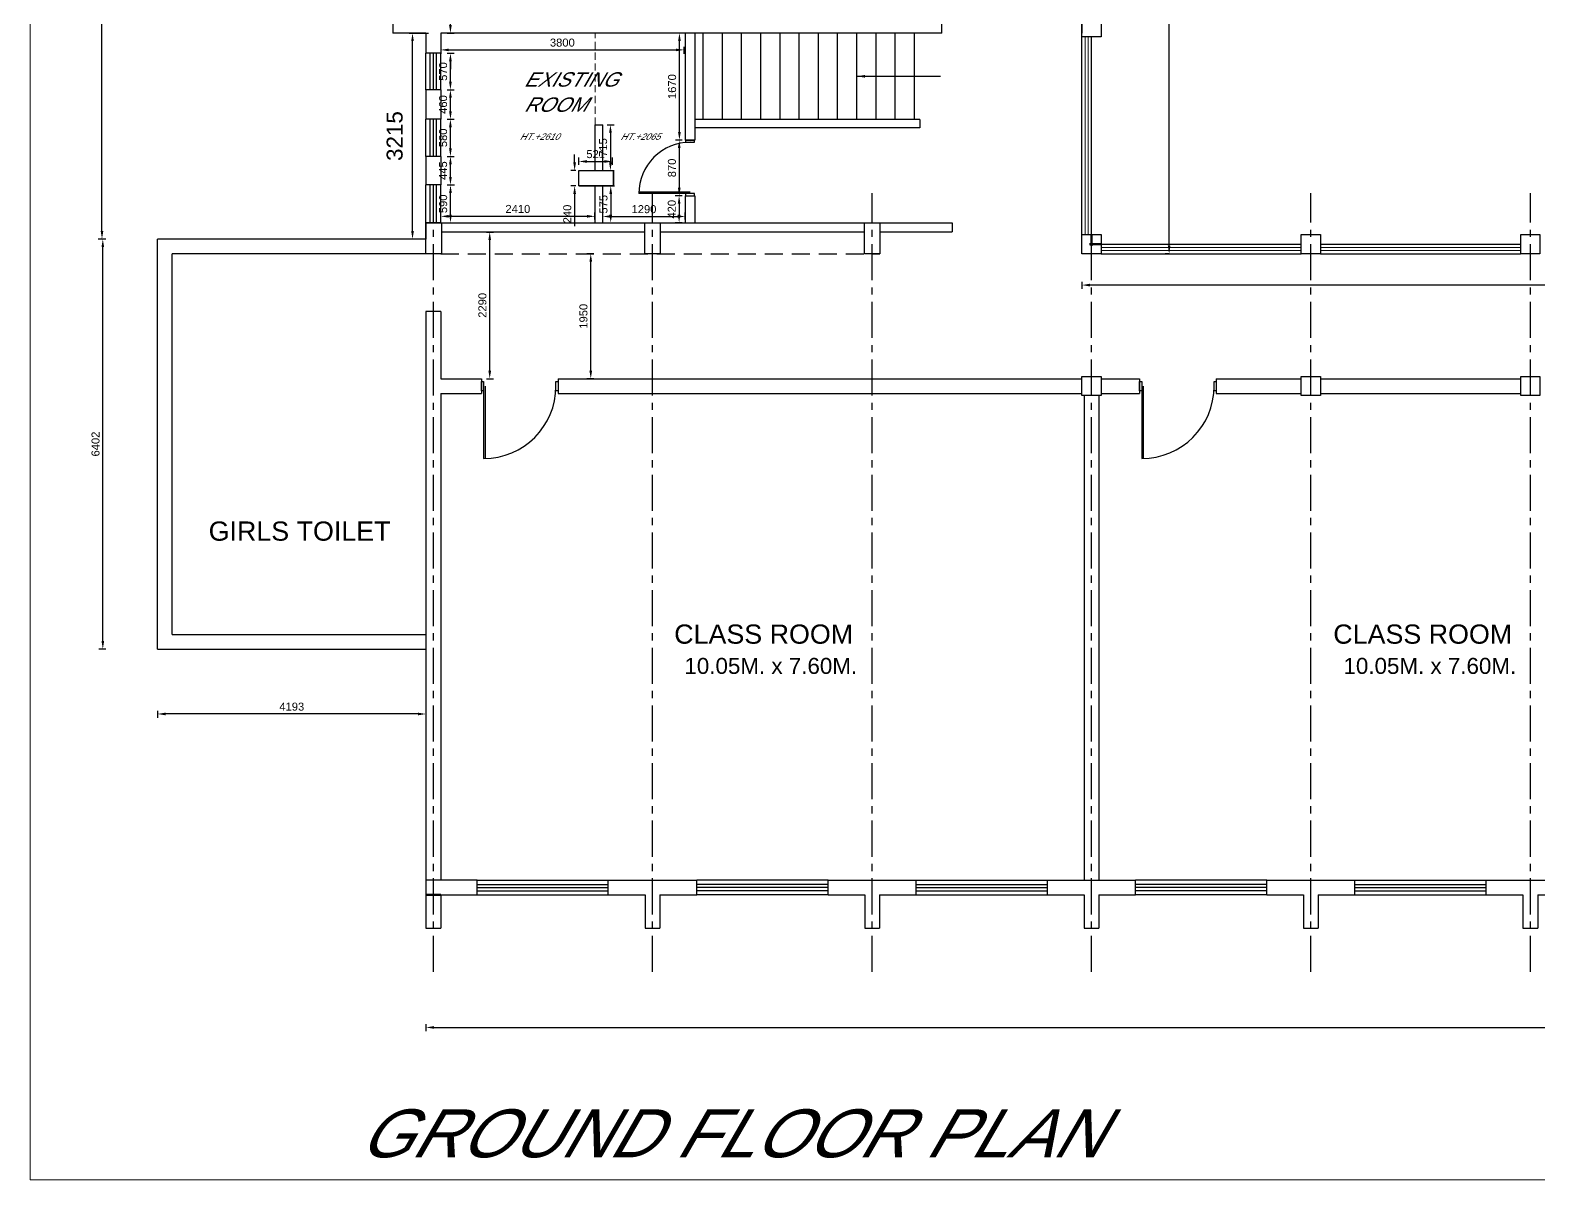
# Model space of a CAD drawing. Extents: x 348043 to 758301, y 133827 to 256568.
# Drawn here: x 529957 to 553522, y 133827 to 151773 of the extents above; entities that cross this region are included whole.
import ezdxf
from ezdxf.enums import TextEntityAlignment as Align

# ---------------------------------------------------------------- set-up
doc = ezdxf.new("R2010")
doc.units = 0
doc.header["$LTSCALE"] = 900
doc.header["$MEASUREMENT"] = 0
doc.header["$PDMODE"] = 34
doc.linetypes.add('CENTER', pattern=[2, 1.25, -0.25, 0.25, -0.25])
doc.linetypes.add('HIDDEN', pattern=[0.375, 0.25, -0.125])
doc.layers.get('DEFPOINTS').update_dxf_attribs({"color": 3, "linetype": 'CONTINUOUS'})
doc.layers.add('COL', color=6, linetype='CONTINUOUS', lineweight=25)
doc.layers.add('door', color=163, linetype='CONTINUOUS')
doc.layers.add('TEXT', color=2, linetype='CONTINUOUS')
doc.styles.add('ROMANS', font='arial.ttf')
doc.dimstyles.new('MSADIM', dxfattribs={"dimscale": 50, "dimtxt": 2.5, "dimasz": 2.5, "dimexe": 1.2, "dimexo": 1, "dimgap": 1, "dimtad": 1, "dimdec": 0, "dimzin": 1, "dimdsep": 46, "dimtxsty": 'ROMANS', "dimcen": 0, "dimclrd": 3, "dimclrt": 6, "dimadec": 0, "dimazin": 0, "dimtfac": 1, "dimtdec": 0, "dimtofl": 0, "dimtmove": 0, "dimatfit": 3, "dimfxl": 1, "dimtvp": 0.1, "dimtolj": 1, "dimtzin": 1, "dimarcsym": 0})

# ---------------------------------------------------------------- blocks, each defined once
blk = doc.blocks.new('*D26')
at = {"layer": 'DEFPOINTS', "color": 0, "lineweight": 50, "ltscale": 1.25}
for p in [(536369, 151728), (540169, 151728), (540169, 151466)]:
    blk.add_point(p, dxfattribs=at)
at = {"layer": 'door', "color": 0, "lineweight": -2, "ltscale": 1.25}
for p, q in [((536369, 151516), (536369, 151406)), ((540169, 151516), (540169, 151406))]:
    blk.add_line(p, q, dxfattribs=at)
at = {"layer": 'door', "color": 3, "lineweight": -2, "ltscale": 1.25}
blk.add_line((536494, 151466), (540044, 151466), dxfattribs=at)
at = {"layer": 'door', "color": 3, "lineweight": 50, "ltscale": 1.25}
for points in [[(536494, 151486), (536494, 151445), (536369, 151466)], [(540044, 151486), (540044, 151445), (540169, 151466)]]:
    blk.add_solid(points, dxfattribs=at)
at = {"layer": 'door', "color": 6, "lineweight": 50, "ltscale": 1.25, "insert": (538269, 151579), "char_height": 125, "attachment_point": 5, "style": 'ROMANS'}
blk.add_mtext('\\A1;3800', dxfattribs=at)
blk = doc.blocks.new('*D27')
at = {"layer": 'DEFPOINTS', "color": 0, "lineweight": 50, "ltscale": 1.25}
for p in [(540098, 151728), (540189, 151728), (540189, 150058)]:
    blk.add_point(p, dxfattribs=at)
at = {"layer": 'door', "color": 0, "lineweight": -2, "ltscale": 1.25}
for p, q in [((540139, 151728), (540038, 151728)), ((540139, 150058), (540038, 150058))]:
    blk.add_line(p, q, dxfattribs=at)
at = {"layer": 'door', "color": 3, "lineweight": -2, "ltscale": 1.25}
blk.add_line((540098, 150183), (540098, 151603), dxfattribs=at)
at = {"layer": 'door', "color": 3, "lineweight": 50, "ltscale": 1.25}
for points in [[(540077, 151603), (540119, 151603), (540098, 151728)], [(540077, 150183), (540119, 150183), (540098, 150058)]]:
    blk.add_solid(points, dxfattribs=at)
at = {"layer": 'door', "color": 6, "ltscale": 1.25, "insert": (539984, 150893), "char_height": 125, "attachment_point": 5, "rotation": 90, "style": 'ROMANS'}
blk.add_mtext('\\A1;1670', dxfattribs=at)
blk = doc.blocks.new('*D28')
at = {"layer": 'DEFPOINTS', "color": 0, "lineweight": 50, "ltscale": 1.25}
for p in [(537004, 148623), (537135, 148623), (537004, 146333)]:
    blk.add_point(p, dxfattribs=at)
at = {"layer": 'door', "color": 0, "lineweight": -2, "ltscale": 1.25}
for p, q in [((537085, 148623), (537195, 148623)), ((537085, 146333), (537195, 146333))]:
    blk.add_line(p, q, dxfattribs=at)
at = {"layer": 'door', "color": 3, "lineweight": -2, "ltscale": 1.25}
blk.add_line((537135, 146458), (537135, 148498), dxfattribs=at)
at = {"layer": 'door', "color": 3, "lineweight": 50, "ltscale": 1.25}
for points in [[(537114, 148498), (537156, 148498), (537135, 148623)], [(537114, 146458), (537156, 146458), (537135, 146333)]]:
    blk.add_solid(points, dxfattribs=at)
at = {"layer": 'door', "color": 6, "lineweight": 50, "ltscale": 1.25, "insert": (537021, 147478), "char_height": 125, "attachment_point": 5, "rotation": 90, "style": 'ROMANS'}
blk.add_mtext('\\A1;2290', dxfattribs=at)
blk = doc.blocks.new('*D29')
at = {"layer": 'DEFPOINTS', "color": 0, "lineweight": 50, "ltscale": 1.25}
for p in [(538713, 148283), (538810, 148283), (538810, 146333)]:
    blk.add_point(p, dxfattribs=at)
at = {"layer": 'door', "color": 0, "lineweight": -2, "ltscale": 1.25}
for p, q in [((538760, 148283), (538653, 148283)), ((538760, 146333), (538653, 146333))]:
    blk.add_line(p, q, dxfattribs=at)
at = {"layer": 'door', "color": 3, "lineweight": -2, "ltscale": 1.25}
blk.add_line((538713, 146458), (538713, 148158), dxfattribs=at)
at = {"layer": 'door', "color": 3, "lineweight": 50, "ltscale": 1.25}
for points in [[(538692, 148158), (538734, 148158), (538713, 148283)], [(538692, 146458), (538734, 146458), (538713, 146333)]]:
    blk.add_solid(points, dxfattribs=at)
at = {"layer": 'door', "color": 6, "lineweight": 50, "ltscale": 1.25, "insert": (538599, 147308), "char_height": 125, "attachment_point": 5, "rotation": 90, "style": 'ROMANS'}
blk.add_mtext('\\A1;1950', dxfattribs=at)
blk = doc.blocks.new('*D31')
at = {"layer": 'DEFPOINTS', "color": 0, "lineweight": 50, "ltscale": 1.25}
for p in [(535619, 151728), (535929, 151728), (536139, 148513)]:
    blk.add_point(p, dxfattribs=at)
at = {"layer": 'door', "color": 0, "lineweight": -2, "ltscale": 1.25}
for p, q in [((535879, 151728), (536179, 151728)), ((535929, 148513), (535679, 148513))]:
    blk.add_line(p, q, dxfattribs=at)
at = {"layer": 'door', "color": 3, "lineweight": -2, "ltscale": 1.25}
blk.add_line((535929, 148638), (535929, 151603), dxfattribs=at)
at = {"layer": 'door', "color": 3, "lineweight": 50, "ltscale": 1.25}
for points in [[(535908, 151603), (535950, 151603), (535929, 151728)], [(535908, 148638), (535950, 148638), (535929, 148513)]]:
    blk.add_solid(points, dxfattribs=at)
at = {"layer": 'door', "color": 6, "lineweight": 5, "ltscale": 1.25, "insert": (535651, 150121), "char_height": 250, "attachment_point": 5, "rotation": 90, "style": 'ROMANS'}
blk.add_mtext('\\A1;3215', dxfattribs=at)
blk = doc.blocks.new('*D41')
at = {"layer": 'DEFPOINTS', "color": 0, "lineweight": 50, "ltscale": 1.25}
for p in [(536369, 149358), (536522, 149358), (536369, 148768)]:
    blk.add_point(p, dxfattribs=at)
at = {"layer": 'door', "color": 0, "lineweight": -2, "ltscale": 1.25}
for p, q in [((536472, 149358), (536582, 149358)), ((536472, 148768), (536582, 148768))]:
    blk.add_line(p, q, dxfattribs=at)
at = {"layer": 'door', "color": 3, "lineweight": -2, "ltscale": 1.25}
blk.add_line((536522, 148893), (536522, 149233), dxfattribs=at)
at = {"layer": 'door', "color": 3, "lineweight": 50, "ltscale": 1.25}
for points in [[(536501, 149233), (536543, 149233), (536522, 149358)], [(536501, 148893), (536543, 148893), (536522, 148768)]]:
    blk.add_solid(points, dxfattribs=at)
at = {"layer": 'door', "color": 6, "lineweight": 5, "ltscale": 1.25, "insert": (536408, 149063), "char_height": 125, "attachment_point": 5, "rotation": 90, "style": 'ROMANS'}
blk.add_mtext('\\A1;590', dxfattribs=at)
blk = doc.blocks.new('*D42')
at = {"layer": 'DEFPOINTS', "color": 0, "lineweight": 50, "ltscale": 1.25}
for p in [(536369, 149803), (536521, 149803), (536369, 149358)]:
    blk.add_point(p, dxfattribs=at)
at = {"layer": 'door', "color": 0, "lineweight": -2, "ltscale": 1.25}
for p, q in [((536471, 149803), (536581, 149803)), ((536471, 149358), (536581, 149358))]:
    blk.add_line(p, q, dxfattribs=at)
at = {"layer": 'door', "color": 3, "lineweight": -2, "ltscale": 1.25}
blk.add_line((536521, 149483), (536521, 149678), dxfattribs=at)
at = {"layer": 'door', "color": 3, "lineweight": 50, "ltscale": 1.25}
for points in [[(536500, 149678), (536542, 149678), (536521, 149803)], [(536500, 149483), (536542, 149483), (536521, 149358)]]:
    blk.add_solid(points, dxfattribs=at)
at = {"layer": 'door', "color": 6, "lineweight": 5, "ltscale": 1.25, "insert": (536407, 149581), "char_height": 125, "attachment_point": 5, "rotation": 90, "style": 'ROMANS'}
blk.add_mtext('\\A1;445', dxfattribs=at)
blk = doc.blocks.new('*D43')
at = {"layer": 'DEFPOINTS', "color": 0, "lineweight": 50, "ltscale": 1.25}
for p in [(536369, 150383), (536521, 150383), (536369, 149803)]:
    blk.add_point(p, dxfattribs=at)
at = {"layer": 'door', "color": 0, "lineweight": -2, "ltscale": 1.25}
for p, q in [((536471, 150383), (536581, 150383)), ((536471, 149803), (536581, 149803))]:
    blk.add_line(p, q, dxfattribs=at)
at = {"layer": 'door', "color": 3, "lineweight": -2, "ltscale": 1.25}
blk.add_line((536521, 149928), (536521, 150258), dxfattribs=at)
at = {"layer": 'door', "color": 3, "lineweight": 50, "ltscale": 1.25}
for points in [[(536500, 150258), (536542, 150258), (536521, 150383)], [(536500, 149928), (536542, 149928), (536521, 149803)]]:
    blk.add_solid(points, dxfattribs=at)
at = {"layer": 'door', "color": 6, "lineweight": 5, "ltscale": 1.25, "insert": (536407, 150093), "char_height": 125, "attachment_point": 5, "rotation": 90, "style": 'ROMANS'}
blk.add_mtext('\\A1;580', dxfattribs=at)
blk = doc.blocks.new('*D44')
at = {"layer": 'DEFPOINTS', "color": 0, "lineweight": 50, "ltscale": 1.25}
for p in [(536369, 150843), (536521, 150843), (536369, 150383)]:
    blk.add_point(p, dxfattribs=at)
at = {"layer": 'door', "color": 0, "lineweight": -2, "ltscale": 1.25}
for p, q in [((536471, 150843), (536581, 150843)), ((536471, 150383), (536581, 150383))]:
    blk.add_line(p, q, dxfattribs=at)
at = {"layer": 'door', "color": 3, "lineweight": -2, "ltscale": 1.25}
blk.add_line((536521, 150508), (536521, 150718), dxfattribs=at)
at = {"layer": 'door', "color": 3, "lineweight": 50, "ltscale": 1.25}
for points in [[(536500, 150718), (536542, 150718), (536521, 150843)], [(536500, 150508), (536542, 150508), (536521, 150383)]]:
    blk.add_solid(points, dxfattribs=at)
at = {"layer": 'door', "color": 6, "lineweight": 5, "ltscale": 1.25, "insert": (536407, 150613), "char_height": 125, "attachment_point": 5, "rotation": 90, "style": 'ROMANS'}
blk.add_mtext('\\A1;460', dxfattribs=at)
blk = doc.blocks.new('*D45')
at = {"layer": 'DEFPOINTS', "color": 0, "lineweight": 50, "ltscale": 1.25}
for p in [(536369, 151413), (536521, 151413), (536369, 150843)]:
    blk.add_point(p, dxfattribs=at)
at = {"layer": 'door', "color": 0, "lineweight": -2, "ltscale": 1.25}
for p, q in [((536471, 151413), (536581, 151413)), ((536471, 150843), (536581, 150843))]:
    blk.add_line(p, q, dxfattribs=at)
at = {"layer": 'door', "color": 3, "lineweight": -2, "ltscale": 1.25}
blk.add_line((536521, 150968), (536521, 151288), dxfattribs=at)
at = {"layer": 'door', "color": 3, "lineweight": 50, "ltscale": 1.25}
for points in [[(536500, 151288), (536542, 151288), (536521, 151413)], [(536500, 150968), (536542, 150968), (536521, 150843)]]:
    blk.add_solid(points, dxfattribs=at)
at = {"layer": 'door', "color": 6, "lineweight": 5, "ltscale": 1.25, "insert": (536407, 151128), "char_height": 125, "attachment_point": 5, "rotation": 90, "style": 'ROMANS'}
blk.add_mtext('\\A1;570', dxfattribs=at)
blk = doc.blocks.new('*D46')
at = {"layer": 'DEFPOINTS', "color": 0, "lineweight": 50, "ltscale": 1.25}
for p in [(536369, 151728), (536521, 151728), (536369, 151413)]:
    blk.add_point(p, dxfattribs=at)
at = {"layer": 'door', "color": 3, "lineweight": -2, "ltscale": 1.25}
for p, q in [((536521, 151853), (536521, 152355)), ((536521, 151288), (536521, 151163))]:
    blk.add_line(p, q, dxfattribs=at)
at = {"layer": 'door', "color": 0, "lineweight": -2, "ltscale": 1.25}
for p, q in [((536471, 151728), (536581, 151728)), ((536471, 151413), (536581, 151413))]:
    blk.add_line(p, q, dxfattribs=at)
at = {"layer": 'door', "color": 3, "lineweight": 50, "ltscale": 1.25}
for points in [[(536500, 151853), (536542, 151853), (536521, 151728)], [(536500, 151288), (536542, 151288), (536521, 151413)]]:
    blk.add_solid(points, dxfattribs=at)
at = {"layer": 'door', "color": 6, "lineweight": 5, "ltscale": 1.25, "insert": (536407, 152167), "char_height": 125, "attachment_point": 5, "rotation": 90, "style": 'ROMANS'}
blk.add_mtext('\\A1;315', dxfattribs=at)
blk = doc.blocks.new('*D47')
at = {"layer": 'DEFPOINTS', "color": 0, "lineweight": 50, "ltscale": 1.25}
for p in [(536369, 148768), (538779, 148868), (538779, 148768)]:
    blk.add_point(p, dxfattribs=at)
at = {"layer": 'door', "color": 0, "lineweight": -2, "ltscale": 1.25}
for p, q in [((536369, 148818), (536369, 148928)), ((538779, 148818), (538779, 148928))]:
    blk.add_line(p, q, dxfattribs=at)
at = {"layer": 'door', "color": 3, "lineweight": -2, "ltscale": 1.25}
blk.add_line((536494, 148868), (538654, 148868), dxfattribs=at)
at = {"layer": 'door', "color": 3, "lineweight": 50, "ltscale": 1.25}
for points in [[(536494, 148889), (536494, 148847), (536369, 148868)], [(538654, 148889), (538654, 148847), (538779, 148868)]]:
    blk.add_solid(points, dxfattribs=at)
at = {"layer": 'door', "color": 6, "lineweight": 5, "ltscale": 1.25, "insert": (537574, 148982), "char_height": 125, "attachment_point": 5, "style": 'ROMANS'}
blk.add_mtext('\\A1;2410', dxfattribs=at)
blk = doc.blocks.new('*D48')
at = {"layer": 'DEFPOINTS', "color": 0, "lineweight": 50, "ltscale": 1.25}
for p in [(538899, 148768), (540189, 148865), (540189, 148768)]:
    blk.add_point(p, dxfattribs=at)
at = {"layer": 'door', "color": 0, "lineweight": -2, "ltscale": 1.25}
for p, q in [((538899, 148818), (538899, 148925)), ((540189, 148818), (540189, 148925))]:
    blk.add_line(p, q, dxfattribs=at)
at = {"layer": 'door', "color": 3, "lineweight": -2, "ltscale": 1.25}
blk.add_line((539024, 148865), (540064, 148865), dxfattribs=at)
at = {"layer": 'door', "color": 3, "lineweight": 50, "ltscale": 1.25}
for points in [[(539024, 148886), (539024, 148844), (538899, 148865)], [(540064, 148886), (540064, 148844), (540189, 148865)]]:
    blk.add_solid(points, dxfattribs=at)
at = {"layer": 'door', "color": 6, "lineweight": 5, "ltscale": 1.25, "insert": (539544, 148979), "char_height": 125, "attachment_point": 5, "style": 'ROMANS'}
blk.add_mtext('\\A1;1290', dxfattribs=at)
blk = doc.blocks.new('*D49')
at = {"layer": 'DEFPOINTS', "color": 0, "lineweight": 50, "ltscale": 1.25}
for p in [(538899, 150298), (538899, 149583), (539020, 149583)]:
    blk.add_point(p, dxfattribs=at)
at = {"layer": 'door', "color": 0, "lineweight": -2, "ltscale": 1.25}
for p, q in [((538970, 150298), (539080, 150298)), ((538970, 149583), (539080, 149583))]:
    blk.add_line(p, q, dxfattribs=at)
at = {"layer": 'door', "color": 3, "lineweight": -2, "ltscale": 1.25}
blk.add_line((539020, 150173), (539020, 149708), dxfattribs=at)
at = {"layer": 'door', "color": 3, "lineweight": 50, "ltscale": 1.25}
for points in [[(538999, 150173), (539041, 150173), (539020, 150298)], [(538999, 149708), (539041, 149708), (539020, 149583)]]:
    blk.add_solid(points, dxfattribs=at)
at = {"layer": 'door', "color": 6, "lineweight": 5, "ltscale": 1.25, "insert": (538906, 149941), "char_height": 125, "attachment_point": 5, "rotation": 90, "style": 'ROMANS'}
blk.add_mtext('\\A1;715', dxfattribs=at)
blk = doc.blocks.new('*D50')
at = {"layer": 'DEFPOINTS', "color": 0, "lineweight": 50, "ltscale": 1.25}
for p in [(538899, 149343), (538899, 148768), (539025, 148768)]:
    blk.add_point(p, dxfattribs=at)
at = {"layer": 'door', "color": 0, "lineweight": -2, "ltscale": 1.25}
for p, q in [((538975, 149343), (539085, 149343)), ((538975, 148768), (539085, 148768))]:
    blk.add_line(p, q, dxfattribs=at)
at = {"layer": 'door', "color": 3, "lineweight": -2, "ltscale": 1.25}
blk.add_line((539025, 149218), (539025, 148893), dxfattribs=at)
at = {"layer": 'door', "color": 3, "lineweight": 50, "ltscale": 1.25}
for points in [[(539004, 149218), (539046, 149218), (539025, 149343)], [(539004, 148893), (539046, 148893), (539025, 148768)]]:
    blk.add_solid(points, dxfattribs=at)
at = {"layer": 'door', "color": 6, "lineweight": 5, "ltscale": 1.25, "insert": (538912, 149056), "char_height": 125, "attachment_point": 5, "rotation": 90, "style": 'ROMANS'}
blk.add_mtext('\\A1;575', dxfattribs=at)
blk = doc.blocks.new('*D51')
at = {"layer": 'DEFPOINTS', "color": 0, "lineweight": 50, "ltscale": 1.25}
for p in [(539050, 149724), (538529, 149583), (539050, 149583)]:
    blk.add_point(p, dxfattribs=at)
at = {"layer": 'door', "color": 0, "lineweight": -2, "ltscale": 1.25}
for p, q in [((538529, 149674), (538529, 149784)), ((539050, 149674), (539050, 149784))]:
    blk.add_line(p, q, dxfattribs=at)
at = {"layer": 'door', "color": 3, "lineweight": -2, "ltscale": 1.25}
blk.add_line((538654, 149724), (538925, 149724), dxfattribs=at)
at = {"layer": 'door', "color": 3, "lineweight": 50, "ltscale": 1.25}
for points in [[(538654, 149745), (538654, 149703), (538529, 149724)], [(538925, 149745), (538925, 149703), (539050, 149724)]]:
    blk.add_solid(points, dxfattribs=at)
at = {"layer": 'door', "color": 6, "lineweight": 5, "ltscale": 1.25, "insert": (538790, 149838), "char_height": 125, "attachment_point": 5, "style": 'ROMANS'}
blk.add_mtext('\\A1;521', dxfattribs=at)
blk = doc.blocks.new('*D52')
at = {"layer": 'DEFPOINTS', "color": 0, "lineweight": 50, "ltscale": 1.25}
for p in [(538529, 149583), (538461, 149343), (538529, 149343)]:
    blk.add_point(p, dxfattribs=at)
at = {"layer": 'door', "color": 3, "lineweight": -2, "ltscale": 1.25}
for p, q in [((538461, 149708), (538461, 149833)), ((538461, 149218), (538461, 148716))]:
    blk.add_line(p, q, dxfattribs=at)
at = {"layer": 'door', "color": 0, "lineweight": -2, "ltscale": 1.25}
for p, q in [((538479, 149583), (538401, 149583)), ((538479, 149343), (538401, 149343))]:
    blk.add_line(p, q, dxfattribs=at)
at = {"layer": 'door', "color": 3, "lineweight": 50, "ltscale": 1.25}
for points in [[(538440, 149708), (538482, 149708), (538461, 149583)], [(538440, 149218), (538482, 149218), (538461, 149343)]]:
    blk.add_solid(points, dxfattribs=at)
at = {"layer": 'door', "color": 6, "lineweight": 5, "ltscale": 1.25, "insert": (538347, 148904), "char_height": 125, "attachment_point": 5, "rotation": 90, "style": 'ROMANS'}
blk.add_mtext('\\A1;240', dxfattribs=at)
blk = doc.blocks.new('*D53')
at = {"layer": 'DEFPOINTS', "color": 0, "lineweight": 50, "ltscale": 1.25}
for p in [(540189, 150058), (540095, 149188), (540189, 149188)]:
    blk.add_point(p, dxfattribs=at)
at = {"layer": 'door', "color": 0, "lineweight": -2, "ltscale": 1.25}
for p, q in [((540139, 150058), (540035, 150058)), ((540139, 149188), (540035, 149188))]:
    blk.add_line(p, q, dxfattribs=at)
at = {"layer": 'door', "color": 3, "lineweight": -2, "ltscale": 1.25}
blk.add_line((540095, 149933), (540095, 149313), dxfattribs=at)
at = {"layer": 'door', "color": 3, "lineweight": 50, "ltscale": 1.25}
for points in [[(540074, 149933), (540116, 149933), (540095, 150058)], [(540074, 149313), (540116, 149313), (540095, 149188)]]:
    blk.add_solid(points, dxfattribs=at)
at = {"layer": 'door', "color": 6, "lineweight": 5, "ltscale": 1.25, "insert": (539981, 149623), "char_height": 125, "attachment_point": 5, "rotation": 90, "style": 'ROMANS'}
blk.add_mtext('\\A1;870', dxfattribs=at)
blk = doc.blocks.new('*D54')
at = {"layer": 'DEFPOINTS', "color": 0, "lineweight": 50, "ltscale": 1.25}
for p in [(540189, 149188), (540093, 148768), (540189, 148768)]:
    blk.add_point(p, dxfattribs=at)
at = {"layer": 'door', "color": 0, "lineweight": -2, "ltscale": 1.25}
for p, q in [((540139, 149188), (540033, 149188)), ((540139, 148768), (540033, 148768))]:
    blk.add_line(p, q, dxfattribs=at)
at = {"layer": 'door', "color": 3, "lineweight": -2, "ltscale": 1.25}
blk.add_line((540093, 149063), (540093, 148893), dxfattribs=at)
at = {"layer": 'door', "color": 3, "lineweight": 50, "ltscale": 1.25}
for points in [[(540072, 149063), (540114, 149063), (540093, 149188)], [(540072, 148893), (540114, 148893), (540093, 148768)]]:
    blk.add_solid(points, dxfattribs=at)
at = {"layer": 'door', "color": 6, "lineweight": 50, "ltscale": 1.25, "insert": (539979, 148978), "char_height": 125, "attachment_point": 5, "rotation": 90, "style": 'ROMANS'}
blk.add_mtext('\\A1;420', dxfattribs=at)
blk = doc.blocks.new('*D59')
at = {"layer": 'DEFPOINTS', "color": 0, "lineweight": 50, "ltscale": 1.25}
for p in [(546684, 184403), (547747, 184403), (547755, 148283)]:
    blk.add_point(p, dxfattribs=at)
at = {"layer": 'door', "color": 0, "lineweight": -2, "ltscale": 1.25}
for p, q in [((547697, 184403), (547807, 184403)), ((547747, 148283), (547687, 148283))]:
    blk.add_line(p, q, dxfattribs=at)
at = {"layer": 'door', "color": 3, "lineweight": -2, "ltscale": 1.25}
blk.add_line((547747, 148408), (547747, 184278), dxfattribs=at)
at = {"layer": 'door', "color": 3, "lineweight": 50, "ltscale": 1.25}
for points in [[(547726, 184278), (547768, 184278), (547747, 184403)], [(547726, 148408), (547768, 148408), (547747, 148283)]]:
    blk.add_solid(points, dxfattribs=at)
at = {"layer": 'door', "color": 6, "lineweight": 50, "ltscale": 1.25, "insert": (547633, 166343), "char_height": 125, "attachment_point": 5, "rotation": 90, "style": 'ROMANS'}
blk.add_mtext('\\A1;36120', dxfattribs=at)
blk = doc.blocks.new('*D60')
at = {"layer": 'DEFPOINTS', "color": 0, "lineweight": 50, "ltscale": 1.25}
for p in [(577464, 137753), (536139, 137487), (577464, 136206)]:
    blk.add_point(p, dxfattribs=at)
at = {"layer": 'door', "color": 0, "lineweight": -2, "ltscale": 1.25}
for p, q in [((536139, 136256), (536139, 136146)), ((577464, 136256), (577464, 136146))]:
    blk.add_line(p, q, dxfattribs=at)
at = {"layer": 'door', "color": 3, "lineweight": -2, "ltscale": 1.25}
blk.add_line((536264, 136206), (577339, 136206), dxfattribs=at)
at = {"layer": 'door', "color": 3, "lineweight": 50, "ltscale": 1.25}
for points in [[(536264, 136226), (536264, 136185), (536139, 136206)], [(577339, 136226), (577339, 136185), (577464, 136206)]]:
    blk.add_solid(points, dxfattribs=at)
at = {"layer": 'door', "color": 6, "lineweight": 50, "ltscale": 1.25, "insert": (556814, 136320), "char_height": 125, "attachment_point": 5, "style": 'ROMANS'}
blk.add_mtext('\\A1;41325', dxfattribs=at)
blk = doc.blocks.new('*D64')
at = {"layer": 'DEFPOINTS', "color": 0, "lineweight": 50, "ltscale": 1.25}
for p in [(531946, 142112), (536139, 142112), (531946, 141099)]:
    blk.add_point(p, dxfattribs=at)
at = {"layer": 'door', "color": 0, "lineweight": -2, "ltscale": 1.25}
for p, q in [((531946, 141149), (531946, 141039)), ((536139, 141149), (536139, 141039))]:
    blk.add_line(p, q, dxfattribs=at)
at = {"layer": 'door', "color": 3, "lineweight": -2, "ltscale": 1.25}
blk.add_line((536014, 141099), (532071, 141099), dxfattribs=at)
at = {"layer": 'door', "color": 3, "lineweight": 50, "ltscale": 1.25}
for points in [[(532071, 141120), (532071, 141078), (531946, 141099)], [(536014, 141120), (536014, 141078), (536139, 141099)]]:
    blk.add_solid(points, dxfattribs=at)
at = {"layer": 'door', "color": 6, "lineweight": 50, "ltscale": 1.25, "insert": (534043, 141213), "char_height": 125, "attachment_point": 5, "style": 'ROMANS'}
blk.add_mtext('\\A1;4193', dxfattribs=at)
blk = doc.blocks.new('*D65')
at = {"layer": 'DEFPOINTS', "color": 0, "lineweight": 50, "ltscale": 1.25}
for p in [(531091, 148513), (531946, 148513), (531946, 142112)]:
    blk.add_point(p, dxfattribs=at)
at = {"layer": 'door', "color": 0, "lineweight": -2, "ltscale": 1.25}
for p, q in [((531141, 148513), (531031, 148513)), ((531141, 142112), (531031, 142112))]:
    blk.add_line(p, q, dxfattribs=at)
at = {"layer": 'door', "color": 3, "lineweight": -2, "ltscale": 1.25}
blk.add_line((531091, 142237), (531091, 148388), dxfattribs=at)
at = {"layer": 'door', "color": 3, "lineweight": 50, "ltscale": 1.25}
for points in [[(531071, 148388), (531112, 148388), (531091, 148513)], [(531071, 142237), (531112, 142237), (531091, 142112)]]:
    blk.add_solid(points, dxfattribs=at)
at = {"layer": 'door', "color": 6, "lineweight": 50, "ltscale": 1.25, "insert": (530978, 145313), "char_height": 125, "attachment_point": 5, "rotation": 90, "style": 'ROMANS'}
blk.add_mtext('\\A1;6402', dxfattribs=at)
blk = doc.blocks.new('*D66')
at = {"layer": 'DEFPOINTS', "color": 0, "lineweight": 50, "ltscale": 1.25}
for p in [(546384, 148283), (577524, 148283), (546384, 147794)]:
    blk.add_point(p, dxfattribs=at)
at = {"layer": 'door', "color": 0, "lineweight": -2, "ltscale": 1.25}
for p, q in [((546384, 147844), (546384, 147734)), ((577524, 147844), (577524, 147734))]:
    blk.add_line(p, q, dxfattribs=at)
at = {"layer": 'door', "color": 3, "lineweight": -2, "ltscale": 1.25}
blk.add_line((577399, 147794), (546509, 147794), dxfattribs=at)
at = {"layer": 'door', "color": 3, "lineweight": 50, "ltscale": 1.25}
for points in [[(546509, 147815), (546509, 147774), (546384, 147794)], [(577399, 147815), (577399, 147774), (577524, 147794)]]:
    blk.add_solid(points, dxfattribs=at)
at = {"layer": 'door', "color": 6, "lineweight": 50, "ltscale": 1.25, "insert": (561954, 147908), "char_height": 125, "attachment_point": 5, "style": 'ROMANS'}
blk.add_mtext('\\A1;31140', dxfattribs=at)
blk = doc.blocks.new('*D67')
at = {"layer": 'DEFPOINTS', "color": 0, "lineweight": 50, "ltscale": 1.25}
for p in [(531078, 179118), (531946, 179118), (531946, 148513)]:
    blk.add_point(p, dxfattribs=at)
at = {"layer": 'door', "color": 0, "lineweight": -2, "ltscale": 1.25}
for p, q in [((531128, 179118), (531018, 179118)), ((531128, 148513), (531018, 148513))]:
    blk.add_line(p, q, dxfattribs=at)
at = {"layer": 'door', "color": 3, "lineweight": -2, "ltscale": 1.25}
blk.add_line((531078, 148638), (531078, 178993), dxfattribs=at)
at = {"layer": 'door', "color": 3, "lineweight": 50, "ltscale": 1.25}
for points in [[(531058, 178993), (531099, 178993), (531078, 179118)], [(531058, 148638), (531099, 148638), (531078, 148513)]]:
    blk.add_solid(points, dxfattribs=at)
at = {"layer": 'door', "color": 6, "lineweight": 50, "ltscale": 1.25, "insert": (530964, 163816), "char_height": 125, "attachment_point": 5, "rotation": 90, "style": 'ROMANS'}
blk.add_mtext('\\A1;30605', dxfattribs=at)

msp = doc.modelspace()

# ---------------------------------------------------------------- linework, layer by layer
at = {"layer": 'COL'}
for points in [[(546684.2, 151668.4), (546384.2, 151668.4), (546384.2, 151968.4), (546684.2, 151968.4)], [(539069.2, 149583.4), (539069.2, 149343.4), (538529.2, 149343.4), (538529.2, 149583.4)], [(536379.2, 148768.4), (536379.2, 148283.4), (536139.2, 148283.4), (536139.2, 148768.4)], [(539799.2, 148768.4), (539799.2, 148283.4), (539559.2, 148283.4), (539559.2, 148768.4)], [(543229.2, 148768.4), (543229.2, 148283.4), (542989.2, 148283.4), (542989.2, 148768.4)], [(546684.2, 148583.4), (546684.2, 148283.4), (546384.2, 148283.4), (546384.2, 148583.4)], [(550109.2, 148583.4), (550109.2, 148283.4), (549809.2, 148283.4), (549809.2, 148583.4)], [(553539.2, 148583.4), (553539.2, 148283.4), (553239.2, 148283.4), (553239.2, 148583.4)], [(546684.2, 146368.4), (546684.2, 146068.4), (546384.2, 146068.4), (546384.2, 146368.4)], [(550109.2, 146368.4), (550109.2, 146068.4), (549809.2, 146068.4), (549809.2, 146368.4)], [(553539.2, 146368.4), (553539.2, 146068.4), (553239.2, 146068.4), (553239.2, 146368.4)]]:
    msp.add_lwpolyline(points, close=True, dxfattribs=at)
at = {"layer": 'door', "color": 3, "ltscale": 1.25}
for p, q in [((544199.2, 151728.4), (544199.2, 152558.4)), ((535619.2, 151958.4), (535619.2, 151728.4)), ((546384.2, 151968.4), (546384.2, 151728.4)), ((536139.2, 151728.4), (535619.2, 151728.4)), ((536139.2, 151728.4), (536139.2, 151413.4)), ((544199.2, 151728.4), (536369.2, 151728.4)), ((536369.2, 151728.4), (536369.2, 151413.4)), ((540189.2, 151728.4), (540189.2, 150058.4)), ((540339.2, 151728.4), (540339.2, 150058.4)), ((546384.2, 148583.4), (546384.2, 151668.4)), ((546534.2, 148583.4), (546534.2, 151668.4)), ((536369.2, 151413.4), (536139.2, 151413.4)), ((536369.2, 150843.4), (536139.2, 150843.4)), ((536139.2, 150843.4), (536139.2, 150383.4)), ((536369.2, 150843.4), (536369.2, 150383.4)), ((536369.2, 150383.4), (536139.2, 150383.4)), ((543853.1, 150378.4), (540339.2, 150378.4)), ((543853.1, 150378.4), (543853.1, 150248.4)), ((538779.2, 150298.4), (538899.2, 150298.4)), ((543853.1, 150248.4), (540339.2, 150248.4)), ((540189.2, 150058.4), (540339.2, 150058.4)), ((536369.2, 149803.4), (536139.2, 149803.4)), ((536139.2, 149803.4), (536139.2, 149358.4)), ((536369.2, 149803.4), (536369.2, 149358.4)), ((536369.2, 149358.4), (536139.2, 149358.4)), ((538529.2, 149343.4), (539069.2, 149343.4)), ((540189.2, 149188.4), (540189.2, 148768.4)), ((540189.2, 149188.4), (540339.2, 149188.4)), ((540339.2, 149188.4), (540339.2, 148768.4)), ((536369.2, 148768.4), (536139.2, 148768.4)), ((536139.2, 148768.4), (536139.2, 148513.4)), ((536369.2, 148768.4), (539559.2, 148768.4)), ((539799.2, 148768.4), (542989.2, 148768.4)), ((543229.2, 148768.4), (544359.2, 148768.4)), ((544359.2, 148768.4), (544359.2, 148623.4)), ((536139.2, 148513.4), (531946.3, 148513.4)), ((531946.3, 142111.8), (531946.3, 148513.4)), ((536379.2, 148623.4), (539559.2, 148623.4)), ((539799.2, 148623.4), (542989.2, 148623.4)), ((543229.2, 148623.4), (544359.2, 148623.4)), ((536379.2, 148283.4), (532176.3, 148283.4)), ((532176.3, 142341.8), (532176.3, 148283.4)), ((546684.2, 148433.4), (549809.2, 148433.4)), ((546684.2, 148283.4), (549809.2, 148283.4)), ((550109.2, 148433.4), (553234.2, 148433.4)), ((550109.2, 148283.4), (553234.2, 148283.4)), ((536139.2, 147383.4), (536139.2, 138273.4)), ((536369.2, 147383.4), (536139.2, 147383.4)), ((536369.2, 147383.4), (536369.2, 146333.4)), ((536369.2, 146333.4), (537004.2, 146333.4)), ((536369.2, 146103.4), (537004.2, 146103.4)), ((536369.2, 146103.4), (536369.2, 138503.4)), ((537004.2, 146333.4), (537004.2, 146103.4)), ((538204.2, 146333.4), (546384.2, 146333.4)), ((538204.2, 146333.4), (538204.2, 146103.4)), ((538204.2, 146103.4), (546384.2, 146103.4)), ((546684.2, 146333.4), (547284.2, 146333.4)), ((546684.2, 146103.4), (547284.2, 146103.4)), ((547284.2, 146333.4), (547284.2, 146103.4)), ((548484.2, 146333.4), (549809.2, 146333.4)), ((548484.2, 146333.4), (548484.2, 146103.4)), ((548484.2, 146103.4), (549809.2, 146103.4)), ((550109.2, 146333.4), (553239.2, 146333.4)), ((550109.2, 146103.4), (553239.2, 146103.4)), ((546419.2, 146068.4), (546419.2, 138503.4)), ((546649.2, 146068.4), (546649.2, 138503.4)), ((532176.3, 142341.8), (536139.2, 142341.8)), ((531946.3, 142111.8), (536139.2, 142111.8)), ((536936.7, 138503.4), (536139.2, 138503.4)), ((536936.7, 138273.4), (536936.7, 138503.4)), ((538986.7, 138503.4), (540371.7, 138503.4)), ((538986.7, 138273.4), (538986.7, 138503.4)), ((540371.7, 138273.4), (540371.7, 138503.4)), ((542421.7, 138503.4), (543796.7, 138503.4)), ((542421.7, 138273.4), (542421.7, 138503.4)), ((543796.7, 138273.4), (543796.7, 138503.4)), ((545846.7, 138503.4), (547221.7, 138503.4)), ((545846.7, 138273.4), (545846.7, 138503.4)), ((547221.7, 138273.4), (547221.7, 138503.4)), ((549271.7, 138503.4), (550646.7, 138503.4)), ((549271.7, 138273.4), (549271.7, 138503.4)), ((550646.7, 138273.4), (550646.7, 138503.4)), ((552696.7, 138503.4), (554081.7, 138503.4)), ((552696.7, 138273.4), (552696.7, 138503.4)), ((536139.2, 138273.4), (536139.2, 137753.4)), ((536369.2, 138273.4), (536936.7, 138273.4)), ((536369.2, 138273.4), (536369.2, 137753.4)), ((538986.7, 138273.4), (539564.2, 138273.4)), ((539564.2, 138273.4), (539564.2, 137753.4)), ((539794.2, 138273.4), (540371.7, 138273.4)), ((539794.2, 138273.4), (539794.2, 137753.4)), ((542421.7, 138273.4), (542994.2, 138273.4)), ((542994.2, 138273.4), (542994.2, 137753.4)), ((543224.2, 138273.4), (543796.7, 138273.4)), ((543224.2, 138273.4), (543224.2, 137753.4)), ((545846.7, 138273.4), (546419.2, 138273.4)), ((546419.2, 138273.4), (546419.2, 137753.4)), ((546649.2, 138273.4), (547221.7, 138273.4)), ((546649.2, 138273.4), (546649.2, 137753.4)), ((549271.7, 138273.4), (549844.2, 138273.4)), ((549844.2, 138273.4), (549844.2, 137753.4)), ((550074.2, 138273.4), (550646.7, 138273.4)), ((550074.2, 138273.4), (550074.2, 137753.4)), ((552696.7, 138273.4), (553274.2, 138273.4)), ((553274.2, 138273.4), (553274.2, 137753.4)), ((553504.2, 138273.4), (554081.7, 138273.4)), ((553504.2, 138273.4), (553504.2, 137753.4)), ((536139.2, 137753.4), (536369.2, 137753.4)), ((539564.2, 137753.4), (539794.2, 137753.4)), ((542994.2, 137753.4), (543224.2, 137753.4)), ((546419.2, 137753.4), (546649.2, 137753.4)), ((549844.2, 137753.4), (550074.2, 137753.4)), ((553274.2, 137753.4), (553504.2, 137753.4))]:
    msp.add_line(p, q, dxfattribs=at)
at = {"layer": 'door', "color": 1, "linetype": 'HIDDEN', "lineweight": 5, "ltscale": 0.5}
msp.add_line((538779.2, 150298.4), (538779.2, 151728.4), dxfattribs=at)
at = {"layer": 'door', "color": 13, "ltscale": 1.25}
for p, q in [((540469.2, 150378.4), (540469.2, 151728.4)), ((540769.2, 150378.4), (540769.2, 151728.4)), ((541069.2, 150378.4), (541069.2, 151728.4)), ((541369.2, 150378.4), (541369.2, 151728.4)), ((541669.2, 150378.4), (541669.2, 151728.4)), ((541969.2, 150378.4), (541969.2, 151728.4)), ((542269.2, 150378.4), (542269.2, 151728.4)), ((542569.2, 150378.4), (542569.2, 151728.4)), ((542869.2, 150378.4), (542869.2, 151728.4)), ((543169.2, 150378.4), (543169.2, 151728.4)), ((543469.2, 150378.4), (543469.2, 151728.4)), ((543769.2, 150378.4), (543769.2, 151728.4)), ((536139.2, 150843.4), (536139.2, 151413.4)), ((536204.2, 150843.4), (536204.2, 151413.4)), ((536254.2, 150843.4), (536254.2, 151413.4)), ((536304.2, 150843.4), (536304.2, 151413.4)), ((536369.2, 150843.4), (536369.2, 151413.4)), ((536139.2, 149803.4), (536139.2, 150383.4)), ((536204.2, 149803.4), (536204.2, 150383.4)), ((536254.2, 149803.4), (536254.2, 150383.4)), ((536304.2, 149803.4), (536304.2, 150383.4)), ((536369.2, 149803.4), (536369.2, 150383.4)), ((538779.2, 149583.4), (538779.2, 150298.4)), ((538899.2, 149583.4), (538899.2, 150298.4)), ((539069.2, 149343.4), (539069.2, 149583.4)), ((536139.2, 148768.4), (536139.2, 149358.4)), ((536204.2, 148768.4), (536204.2, 149358.4)), ((536254.2, 148768.4), (536254.2, 149358.4)), ((536304.2, 148768.4), (536304.2, 149358.4)), ((536369.2, 148768.4), (536369.2, 149358.4)), ((538779.2, 148768.4), (538779.2, 149343.4)), ((538899.2, 148768.4), (538899.2, 149343.4)), ((540264.2, 149223.6), (539464.6, 149223.6)), ((540264.2, 149247.1), (539464.9, 149247.1)), ((537039.4, 146216.2), (537039.4, 145086.6)), ((537062.8, 146216.2), (537062.8, 145086.6)), ((547319.4, 146216.2), (547319.4, 145086.6)), ((547342.8, 146216.2), (547342.8, 145086.6)), ((536936.7, 138503.4), (538986.7, 138503.4)), ((536936.7, 138438.4), (538986.7, 138438.4)), ((536936.7, 138388.4), (538986.7, 138388.4)), ((536936.7, 138338.4), (538986.7, 138338.4)), ((542421.7, 138503.4), (540371.7, 138503.4)), ((542421.7, 138438.4), (540371.7, 138438.4)), ((542421.7, 138388.4), (540371.7, 138388.4)), ((542421.7, 138338.4), (540371.7, 138338.4)), ((543796.7, 138503.4), (545846.7, 138503.4)), ((543796.7, 138438.4), (545846.7, 138438.4)), ((543796.7, 138388.4), (545846.7, 138388.4)), ((543796.7, 138338.4), (545846.7, 138338.4)), ((549271.7, 138503.4), (547221.7, 138503.4)), ((549271.7, 138438.4), (547221.7, 138438.4)), ((549271.7, 138388.4), (547221.7, 138388.4)), ((549271.7, 138338.4), (547221.7, 138338.4)), ((550646.7, 138503.4), (552696.7, 138503.4)), ((550646.7, 138438.4), (552696.7, 138438.4)), ((550646.7, 138388.4), (552696.7, 138388.4)), ((550646.7, 138338.4), (552696.7, 138338.4)), ((536936.7, 138273.4), (538986.7, 138273.4)), ((542421.7, 138273.4), (540371.7, 138273.4)), ((543796.7, 138273.4), (545846.7, 138273.4)), ((549271.7, 138273.4), (547221.7, 138273.4)), ((550646.7, 138273.4), (552696.7, 138273.4))]:
    msp.add_line(p, q, dxfattribs=at)
at = {"layer": 'door', "color": 5, "lineweight": 5, "ltscale": 1.25}
for p, q in [((546434.2, 148583.4), (546434.2, 151668.4)), ((546484.2, 148583.4), (546484.2, 151668.4)), ((546684.2, 148383.4), (549809.2, 148383.4)), ((546684.2, 148333.4), (549809.2, 148333.4)), ((550109.2, 148383.4), (553234.2, 148383.4)), ((550109.2, 148333.4), (553234.2, 148333.4))]:
    msp.add_line(p, q, dxfattribs=at)
at = {"layer": 'door', "linetype": 'CENTER', "ltscale": 0.5}
for p, q in [((536254.2, 137071.2), (536254.2, 149231.4)), ((539679.2, 137071.2), (539679.2, 149231.4)), ((543109.2, 137071.2), (543109.2, 149231.4)), ((546534.2, 137071.2), (546534.2, 149231.4)), ((549959.2, 137071.2), (549959.2, 149231.4)), ((553389.2, 137071.2), (553389.2, 149231.4))]:
    msp.add_line(p, q, dxfattribs=at)
at = {"layer": 'door', "color": 1, "lineweight": 50, "ltscale": 1.25}
for p, q in [((546534.2, 148583.4), (546534.2, 148407)), ((546684.2, 148433.4), (546503, 148433.4)), ((536369.2, 138273.4), (536139.2, 138273.4))]:
    msp.add_line(p, q, dxfattribs=at)
at = {"layer": 'door', "color": 150, "linetype": 'HIDDEN', "ltscale": 1.25}
msp.add_line((536369.2, 148283.4), (543229.2, 148283.4), dxfattribs=at)
at = {"layer": 'door', "color": 3, "lineweight": 5, "ltscale": 1.25}
msp.add_lwpolyline([(529956.6, 186893.9), (579792.7, 186893.9), (579792.7, 133827.1), (529956.6, 133827.1)], close=True, dxfattribs=at)
at = {"layer": 'door', "color": 13, "ltscale": 1.25}
for points in [[(540332.7, 150023.2), (540332.7, 150058.4), (540191.1, 150058.4), (540191.1, 150023.2)], [(540335, 149188.4), (540335, 149223.6), (540193.3, 149223.6), (540193.3, 149188.4)], [(537004.2, 146287), (537039.4, 146287), (537039.4, 146145.4), (537004.2, 146145.4)], [(538168.9, 146287), (538204.2, 146287), (538204.2, 146145.4), (538168.9, 146145.4)], [(547284.2, 146287), (547319.4, 146287), (547319.4, 146145.4), (547284.2, 146145.4)], [(548448.9, 146287), (548484.2, 146287), (548484.2, 146145.4), (548448.9, 146145.4)]]:
    msp.add_lwpolyline(points, close=True, dxfattribs=at)
for centre, radius, start, end in [((540264.2, 149223.6), 799.6, 89.83864, 180), ((537039.4, 146216.2), 1129.6, 270, 0), ((547319.4, 146216.2), 1129.6, 270, 0)]:
    msp.add_arc(centre, radius, start, end, dxfattribs=at)

# ---------------------------------------------------------------- texts
at = {"layer": 'TEXT', "color": 4, "style": 'ROMANS', "oblique": 30}
for s, p in [('EXISTING ', (537663.9, 150892)), ('ROOM', (537663.9, 150499))]:
    msp.add_text(s, height=225, dxfattribs=at).set_placement(p)
at = {"layer": 'TEXT', "color": 30, "style": 'ROMANS', "oblique": 30}
for s, p in [('HT.+2610', (537909.8, 150111.5)), ('HT.+2065', (539484, 150111.5))]:
    msp.add_text(s, height=100, dxfattribs=at).set_placement(p, align=Align.MIDDLE)
at = {"layer": 'TEXT', "color": 4, "style": 'ROMANS'}
for s, height, p in [('GIRLS TOILET', 300, (532744.4, 143803.9)), ('CLASS ROOM', 300, (540016.4, 142195.8)), ('CLASS ROOM', 300, (550311, 142195.8)), ('10.05M. x 7.60M.', 250, (540175.8, 141724.5)), ('10.05M. x 7.60M.', 250, (550470.4, 141724.5))]:
    msp.add_text(s, height=height, dxfattribs=at).set_placement(p)
at = {"layer": 'TEXT', "color": 1, "style": 'ROMANS', "oblique": 30}
msp.add_text('GROUND FLOOR PLAN', height=750, dxfattribs=at).set_placement((540861, 134552.5), align=Align.MIDDLE)

# ---------------------------------------------------------------- dimensions: what is measured, and where the dimension line sits
at = {"layer": 'door', "color": 1, "lineweight": 50, "ltscale": 1.25}
for base, p1, p2, picture, middle in [((547747.3, 184403.4), (547755, 148283.4), (546684.2, 184403.4), '*D59', (547633.4, 166343.4)), ((531078.4, 179118.4), (531946.3, 148513.4), (531946.3, 179118.4), '*D67', (530964.5, 163815.9)), ((540092.8, 148768.4), (540189.2, 149188.4), (540189.2, 148768.4), '*D54', (539978.9, 148978.4)), ((531091.4, 148513.4), (531946.3, 142111.8), (531946.3, 148513.4), '*D65', (530977.6, 145312.6)), ((537135, 148623.4), (537004.2, 146333.4), (537004.2, 148623.4), '*D28', (537021.1, 147478.4)), ((538713, 148283.4), (538809.7, 146333.4), (538809.7, 148283.4), '*D29', (538599.2, 147308.4))]:
    dim = msp.add_linear_dim(base=base, p1=p1, p2=p2, angle=90, dimstyle='MSADIM', override={"dimfxlon": 1}, dxfattribs=at)
    dim.commit()
    dim.dimension.update_dxf_attribs({"geometry": picture, "text_midpoint": middle})
at = {"layer": 'door', "color": 4, "lineweight": 5, "ltscale": 1.25}
for base, p1, p2, picture, middle in [((536521.1, 151728.4), (536369.2, 151413.4), (536369.2, 151728.4), '*D46', (536407.2, 152166.9)), ((536521.1, 151413.4), (536369.2, 150843.4), (536369.2, 151413.4), '*D45', (536407.2, 151128.4)), ((536521.1, 150843.4), (536369.2, 150383.4), (536369.2, 150843.4), '*D44', (536407.2, 150613.4)), ((536521.1, 150383.4), (536369.2, 149803.4), (536369.2, 150383.4), '*D43', (536407.2, 150093.4)), ((539020.1, 149583.4), (538899.2, 150298.4), (538899.2, 149583.4), '*D49', (538906.3, 149940.9)), ((540095.3, 149188.4), (540189.2, 150058.4), (540189.2, 149188.4), '*D53', (539981.4, 149623.4)), ((536521.1, 149803.4), (536369.2, 149358.4), (536369.2, 149803.4), '*D42', (536407.5, 149580.9)), ((538461.3, 149343.4), (538529.2, 149583.4), (538529.2, 149343.4), '*D52', (538347.4, 148904.5)), ((536522, 149358.4), (536369.2, 148768.4), (536369.2, 149358.4), '*D41', (536408.2, 149063.4)), ((539025.3, 148768.4), (538899.2, 149343.4), (538899.2, 148768.4), '*D50', (538911.8, 149055.9))]:
    dim = msp.add_linear_dim(base=base, p1=p1, p2=p2, angle=90, dimstyle='MSADIM', override={"dimfxlon": 1}, dxfattribs=at)
    dim.commit()
    dim.dimension.update_dxf_attribs({"geometry": picture, "text_midpoint": middle})
at = {"layer": 'door', "color": 3, "lineweight": 5, "ltscale": 1.25}
dim = msp.add_linear_dim(base=(535928.8, 151728.4), p1=(536139.2, 148513.4), p2=(535619.2, 151728.4), angle=90, dimstyle='MSADIM', override={"dimtxt": 5, "dimexe": 5, "dimexo": 5, "dimgap": 3, "dimfxlon": 1}, dxfattribs=at)
dim.commit()
dim.dimension.update_dxf_attribs({"geometry": '*D31', "text_midpoint": (535928.8, 150120.9), "dimtype": 160})
at = {"layer": 'door', "color": 1, "lineweight": 50, "ltscale": 1.25}
for base, p1, p2, picture, middle in [((540169.2, 151465.6), (536369.2, 151728.4), (540169.2, 151728.4), '*D26', (538269.2, 151579.5)), ((546384.2, 147794.5), (577524.2, 148283.4), (546384.2, 148283.4), '*D66', (561954.2, 147908.3)), ((531946.3, 141098.7), (536139.2, 142111.8), (531946.3, 142111.8), '*D64', (534042.7, 141212.6))]:
    dim = msp.add_linear_dim(base=base, p1=p1, p2=p2, dimstyle='MSADIM', override={"dimfxlon": 1}, dxfattribs=at)
    dim.commit()
    dim.dimension.update_dxf_attribs({"geometry": picture, "text_midpoint": middle})
at = {"layer": 'door', "color": 3, "ltscale": 1.25}
dim = msp.add_linear_dim(base=(540097.8, 151728.4), p1=(540189.2, 150058.4), p2=(540189.2, 151728.4), angle=90, dimstyle='MSADIM', override={"dimfxlon": 1}, dxfattribs=at)
dim.commit()
dim.dimension.update_dxf_attribs({"geometry": '*D27', "text_midpoint": (540097.8, 150893.4), "dimtype": 160})
at = {"layer": 'door', "color": 4, "lineweight": 5, "ltscale": 1.25}
for base, p1, p2, picture, middle in [((539050.1, 149724), (538529.2, 149583.4), (539050.1, 149583.4), '*D51', (538789.6, 149837.9)), ((538779.2, 148868.3), (536369.2, 148768.4), (538779.2, 148768.4), '*D47', (537574.2, 148982.1)), ((540189.2, 148865.1), (538899.2, 148768.4), (540189.2, 148768.4), '*D48', (539544.2, 148978.9))]:
    dim = msp.add_linear_dim(base=base, p1=p1, p2=p2, dimstyle='MSADIM', override={"dimfxlon": 1}, dxfattribs=at)
    dim.commit()
    dim.dimension.update_dxf_attribs({"geometry": picture, "text_midpoint": middle})
at = {"layer": 'door', "color": 1, "lineweight": 50, "ltscale": 1.25}
dim = msp.add_linear_dim(base=(577464.2, 136205.6), p1=(536139.2, 137486.6), p2=(577464.2, 137753.4), dimstyle='MSADIM', override={"dimfxlon": 1}, dxfattribs=at)
dim.commit()
dim.dimension.update_dxf_attribs({"geometry": '*D60', "text_midpoint": (556814.2, 136205.6), "dimtype": 160})

# ---------------------------------------------------------------- leaders
at = {"layer": 'door', "color": 3, "ltscale": 1.25}
msp.add_leader([(542869.2, 151053.4), (544177.2, 151053.4)], dimstyle='MSADIM', override={"dimgap": 1, "dimtad": 0, "dimfxlon": 1}, dxfattribs=at)

doc.saveas('drawing.dxf')
